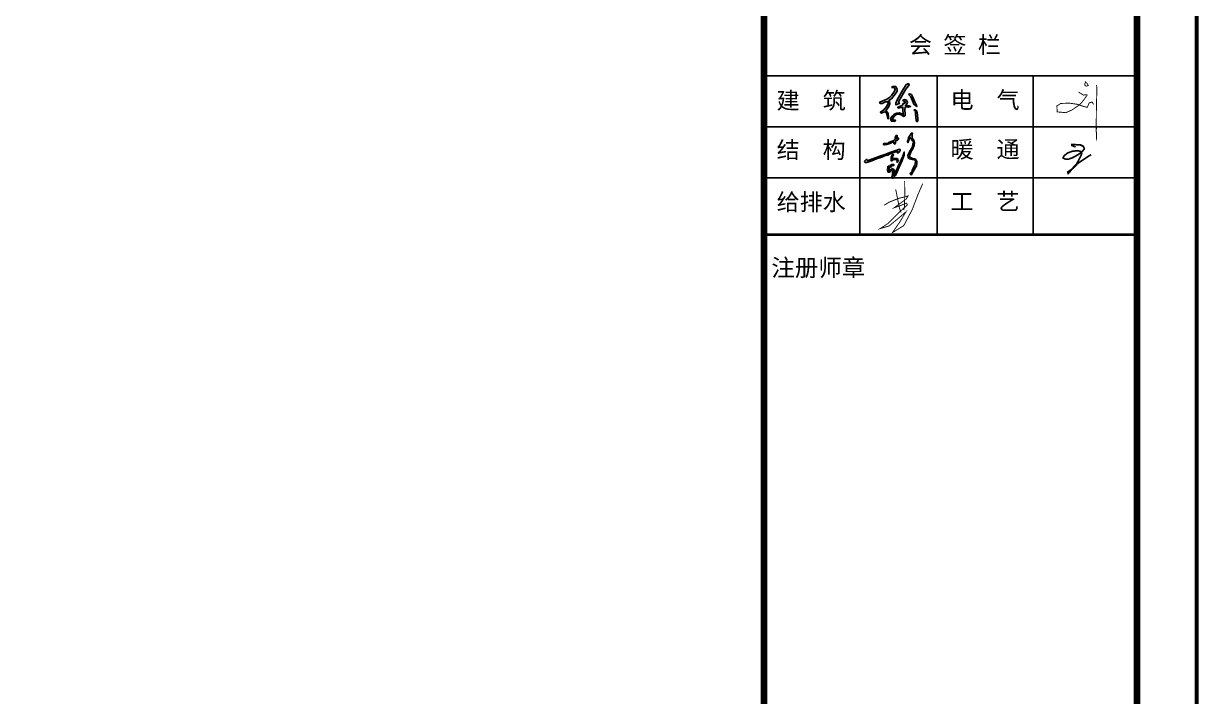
# Model space of a CAD drawing. Extents: x -518586 to 1253874, y -62343 to 661177.
# Drawn here: x 1224251 to 1253874, y 428148 to 445122 of the extents above; entities that cross this region are included whole.
import ezdxf

# ---------------------------------------------------------------- set-up
doc = ezdxf.new("R2010")
doc.units = 0
doc.header["$LTSCALE"] = 1000
doc.header["$MEASUREMENT"] = 0
doc.layers.add('图框', color=7, linetype='Continuous')
doc.styles.add('STYLE-黑体', font='simhei.ttf')
doc.styles.add('黑体', font='simhei.ttf')

msp = doc.modelspace()

# ---------------------------------------------------------------- hatches: boundary and pattern name
h = msp.add_hatch(color=256)
h.paths.add_polyline_path([(1246697, 442942), (1246736, 442914), (1246742, 442835), (1246756, 442686), (1246775, 442646), (1246801, 442661), (1246801, 442711), (1246790, 442816), (1246777, 442912), (1246735, 442946)])
h.paths.add_polyline_path([(1246563, 443335), (1246620, 443272), (1246695, 443086), (1246774, 443030), (1246755, 443082), (1246715, 443160), (1246674, 443267), (1246637, 443331), (1246592, 443349)])
h.paths.add_polyline_path([(1246443, 443156), (1246469, 443164), (1246486, 443129), (1246466, 443112), (1246441, 443116), (1246424, 443090), (1246419, 443072), (1246397, 443051), (1246306, 443014), (1246287, 443005), (1246304, 442987), (1246398, 443005), (1246422, 443000), (1246420, 442965), (1246426, 442838), (1246425, 442812), (1246395, 442842), (1246334, 442866), (1246266, 442858), (1246203, 442835), (1246152, 442786), (1246115, 442735), (1246116, 442698), (1246132, 442657), (1246153, 442657), (1246218, 442647), (1246236, 442682), (1246194, 442682), (1246162, 442694), (1246177, 442744), (1246215, 442798), (1246263, 442828), (1246302, 442834), (1246340, 442836), (1246392, 442806), (1246437, 442779), (1246480, 442798), (1246477, 442833), (1246471, 442946), (1246475, 443005), (1246504, 443020), (1246554, 443010), (1246616, 443029), (1246574, 443046), (1246488, 443048), (1246523, 443089), (1246538, 443139), (1246516, 443192), (1246459, 443205), (1246424, 443188)])
h.paths.add_polyline_path([(1246575, 443606), (1246508, 443583), (1246411, 443432), (1246278, 443198), (1246244, 443109), (1246247, 443067), (1246308, 443092), (1246336, 443104), (1246320, 443141), (1246319, 443161), (1246498, 443468), (1246562, 443551), (1246584, 443579)])
h.paths.add_polyline_path([(1246133, 443512), (1246201, 443499), (1246231, 443467), (1246211, 443419), (1246132, 443310), (1246095, 443262), (1246013, 443217), (1245899, 443161), (1245834, 443136), (1245851, 443104), (1245896, 443104), (1245985, 443147), (1246043, 443147), (1246060, 443126), (1246014, 443040), (1245944, 442944), (1245856, 442888), (1245877, 442859), (1245965, 442891), (1246009, 442871), (1246030, 442775), (1246039, 442721), (1246065, 442728), (1246056, 442760), (1246048, 442850), (1246018, 442899), (1245995, 442920), (1246068, 443032), (1246089, 443096), (1246085, 443155), (1246069, 443177), (1246131, 443223), (1246225, 443341), (1246275, 443413), (1246275, 443466), (1246243, 443529), (1246213, 443535), (1246167, 443530)])
h = msp.add_hatch(color=256)
h.paths.add_polyline_path([(1245684, 441679), (1245759, 441706), (1245890, 441754), (1245957, 441783), (1246038, 441805), (1246084, 441829), (1246140, 441848), (1246175, 441861), (1246236, 441883), (1246266, 441894), (1246282, 441898), (1246285, 441880), (1246277, 441862), (1246292, 441858), (1246301, 441861), (1246327, 441879), (1246341, 441898), (1246357, 441926), (1246343, 441950), (1246313, 441945), (1246245, 441921), (1246118, 441878), (1245964, 441821), (1245867, 441784), (1245724, 441731), (1245641, 441701), (1245630, 441703), (1245589, 441681), (1245562, 441675), (1245556, 441670), (1245523, 441670), (1245520, 441685), (1245514, 441695), (1245497, 441689), (1245488, 441680), (1245460, 441658), (1245455, 441645), (1245460, 441627), (1245475, 441617), (1245513, 441617), (1245615, 441650)])
h.paths.add_polyline_path([(1246240, 442157), (1246254, 442163), (1246273, 442169), (1246286, 442178), (1246297, 442185), (1246301, 442195), (1246308, 442204), (1246311, 442224), (1246299, 442240), (1246287, 442234), (1246276, 442221), (1246264, 442213), (1246257, 442227), (1246263, 442236), (1246269, 442248), (1246277, 442263), (1246281, 442275), (1246281, 442287), (1246278, 442296), (1246259, 442298), (1246246, 442296), (1246242, 442289), (1246238, 442278), (1246233, 442266), (1246231, 442249), (1246229, 442234), (1246223, 442212), (1246220, 442196), (1246210, 442183), (1246198, 442179), (1246176, 442164), (1246130, 442144), (1246088, 442129), (1246063, 442118), (1246038, 442108), (1245995, 442098), (1245948, 442095), (1245929, 442087), (1245932, 442068), (1245961, 442065), (1246021, 442074), (1246068, 442090), (1246116, 442104), (1246145, 442120), (1246174, 442131), (1246188, 442137), (1246194, 442131), (1246193, 442116), (1246196, 442097), (1246204, 442084), (1246214, 442082), (1246227, 442088), (1246232, 442099), (1246232, 442122), (1246232, 442142)])
h.paths.add_polyline_path([(1246158, 441710), (1246157, 441731), (1246156, 441759), (1246168, 441777), (1246190, 441798), (1246187, 441813), (1246160, 441817), (1246142, 441802), (1246131, 441771), (1246124, 441745), (1246126, 441704), (1246123, 441682), (1246120, 441665), (1246132, 441658), (1246147, 441658), (1246166, 441672), (1246180, 441688), (1246205, 441694), (1246240, 441695), (1246253, 441691), (1246268, 441683), (1246274, 441664), (1246269, 441643), (1246274, 441624), (1246285, 441622), (1246298, 441631), (1246304, 441665), (1246296, 441702), (1246272, 441717), (1246231, 441716), (1246180, 441714)], flags=17)
h.paths.add_polyline_path([(1246141, 441535), (1246157, 441539), (1246194, 441544), (1246195, 441563), (1246179, 441567), (1246150, 441568), (1246137, 441563), (1246116, 441552), (1246097, 441547), (1246092, 441531), (1246098, 441510), (1246108, 441500), (1246123, 441501), (1246127, 441513)], flags=17)
h.paths.add_polyline_path([(1246068, 441431), (1246078, 441459), (1246078, 441496), (1246073, 441522), (1246053, 441528), (1246042, 441516), (1246038, 441486), (1246030, 441451), (1246030, 441415), (1246042, 441381), (1246050, 441370), (1246079, 441372), (1246099, 441381), (1246115, 441404), (1246131, 441415), (1246144, 441424), (1246158, 441436), (1246175, 441420), (1246172, 441383), (1246162, 441357), (1246160, 441313), (1246151, 441272), (1246144, 441246), (1246152, 441224), (1246173, 441222), (1246196, 441243), (1246235, 441289), (1246276, 441380), (1246329, 441497), (1246404, 441670), (1246450, 441803), (1246458, 441877), (1246422, 441773), (1246363, 441649), (1246322, 441569), (1246268, 441438), (1246239, 441390), (1246204, 441317), (1246183, 441282), (1246185, 441314), (1246192, 441362), (1246202, 441396), (1246199, 441422), (1246186, 441451), (1246169, 441462), (1246150, 441459), (1246121, 441440), (1246108, 441420), (1246089, 441397), (1246070, 441402)])
msp.add_hatch(color=256).paths.add_polyline_path([(1246599, 441750), (1246586, 441776), (1246594, 441806), (1246610, 441849), (1246631, 441904), (1246660, 441946), (1246703, 442045), (1246710, 442084), (1246711, 442116), (1246709, 442151), (1246696, 442186), (1246665, 442213), (1246660, 442231), (1246656, 442267), (1246654, 442292), (1246657, 442314), (1246665, 442355), (1246653, 442358), (1246633, 442354), (1246609, 442306), (1246585, 442281), (1246567, 442243), (1246554, 442188), (1246541, 442150), (1246541, 442130), (1246552, 442119), (1246554, 442135), (1246571, 442179), (1246582, 442207), (1246598, 442239), (1246608, 442243), (1246619, 442234), (1246641, 442196), (1246656, 442175), (1246679, 442156), (1246685, 442115), (1246674, 442090), (1246666, 442014), (1246615, 441930), (1246584, 441867), (1246548, 441801), (1246554, 441743), (1246563, 441728), (1246581, 441706), (1246658, 441692), (1246705, 441690), (1246727, 441674), (1246737, 441647), (1246733, 441584), (1246720, 441546), (1246707, 441520), (1246688, 441494), (1246654, 441427), (1246645, 441375), (1246608, 441346), (1246612, 441321), (1246624, 441305), (1246635, 441305), (1246649, 441328), (1246678, 441390), (1246705, 441433), (1246741, 441489), (1246763, 441526), (1246775, 441587), (1246775, 441643), (1246747, 441693), (1246724, 441707), (1246675, 441721), (1246650, 441723), (1246616, 441740)])

# ---------------------------------------------------------------- linework, layer by layer
for points in [[(1246133, 443512), (1246201, 443499), (1246231, 443467), (1246211, 443419), (1246132, 443310), (1246095, 443262), (1246013, 443217), (1245899, 443161), (1245834, 443136), (1245851, 443104), (1245896, 443104), (1245985, 443147), (1246043, 443147), (1246060, 443126), (1246014, 443040), (1245944, 442944), (1245856, 442888), (1245877, 442859), (1245965, 442891), (1246009, 442871), (1246030, 442775), (1246039, 442721), (1246065, 442728), (1246056, 442760), (1246048, 442850), (1246018, 442899), (1245995, 442920), (1246068, 443032), (1246089, 443096), (1246085, 443155), (1246069, 443177), (1246131, 443223), (1246225, 443341), (1246275, 443413), (1246275, 443466), (1246243, 443529), (1246213, 443535), (1246167, 443530), (1246133, 443512)], [(1246575, 443606), (1246508, 443583), (1246411, 443432), (1246278, 443198), (1246244, 443109), (1246247, 443067), (1246308, 443092), (1246336, 443104), (1246320, 443141), (1246319, 443161), (1246498, 443468), (1246562, 443551), (1246584, 443579), (1246575, 443606)], [(1246443, 443156), (1246469, 443164), (1246469, 443164), (1246486, 443129), (1246466, 443112), (1246441, 443116), (1246424, 443090), (1246419, 443072), (1246397, 443051), (1246306, 443014), (1246287, 443005), (1246304, 442987), (1246304, 442987), (1246398, 443005), (1246422, 443000), (1246420, 442965), (1246426, 442838), (1246425, 442812), (1246395, 442842), (1246334, 442866), (1246266, 442858), (1246203, 442835), (1246152, 442786), (1246115, 442735), (1246116, 442698), (1246132, 442657), (1246153, 442657), (1246218, 442647), (1246236, 442682), (1246194, 442682), (1246162, 442694), (1246177, 442744), (1246215, 442798), (1246263, 442828), (1246302, 442834), (1246340, 442836), (1246392, 442806), (1246437, 442779), (1246480, 442798), (1246477, 442833), (1246471, 442946), (1246475, 443005), (1246504, 443020), (1246554, 443010), (1246616, 443029), (1246574, 443046), (1246488, 443048), (1246523, 443089), (1246538, 443139), (1246516, 443192), (1246459, 443205), (1246424, 443188), (1246443, 443156)], [(1246563, 443335), (1246620, 443272), (1246695, 443086), (1246774, 443030), (1246755, 443082), (1246715, 443160), (1246674, 443267), (1246637, 443331), (1246592, 443349), (1246563, 443335)], [(1246697, 442942), (1246736, 442914), (1246742, 442835), (1246756, 442686), (1246775, 442646), (1246801, 442661), (1246801, 442711), (1246790, 442816), (1246777, 442912), (1246735, 442946), (1246697, 442942)], [(1246141, 441535), (1246127, 441513), (1246123, 441501), (1246108, 441500), (1246098, 441510), (1246092, 441531), (1246097, 441547), (1246116, 441552), (1246137, 441563), (1246150, 441568), (1246179, 441567), (1246195, 441563), (1246194, 441544), (1246157, 441539), (1246141, 441535), (1246141, 441535)]]:
    msp.add_lwpolyline(points)
for points, const_width in [([(1251015, 443658), (1251070, 443606), (1251095, 443559), (1251056, 443543), (1251014, 443552), (1251005, 443601), (1251024, 443638)], 22.6), ([(1251304, 443571), (1251314, 443463), (1251306, 443241), (1251302, 443084), (1251297, 442708), (1251292, 442612), (1251293, 442474), (1251306, 442307), (1251306, 442210), (1251298, 442237), (1251297, 442430), (1251308, 442540)], 22.6), ([(1250851, 443392), (1250974, 443316), (1251052, 443328), (1251068, 443316), (1250998, 443215), (1250914, 443112), (1250835, 443043), (1250686, 442942), (1250532, 442873), (1250312, 442893), (1250304, 443042), (1250401, 443105), (1250613, 443114), (1250812, 443086), (1250982, 443029), (1251072, 443006), (1251106, 443096), (1251121, 443119), (1251189, 443142), (1251233, 443079)], 22.6), ([(1250777, 442006), (1250679, 442048), (1250680, 442069), (1250731, 442068), (1250897, 442061), (1250973, 442023), (1250996, 441962), (1250949, 441897), (1250842, 441815), (1250702, 441738), (1250603, 441702), (1250506, 441705), (1250460, 441731), (1250481, 441781), (1250573, 441856), (1250695, 441900), (1250830, 441915), (1250908, 441893), (1250929, 441847), (1250912, 441795), (1250863, 441692), (1250799, 441576), (1250696, 441466), (1250622, 441370), (1250589, 441340), (1250577, 441377), (1250696, 441456), (1250825, 441589), (1251093, 441770), (1251169, 441816)], 42), ([(1245951, 440540), (1246072, 440614), (1246312, 440710), (1246552, 440772), (1246506, 440696), (1246199, 440474), (1246312, 440511), (1246511, 440591), (1246537, 440548), (1246326, 440360), (1246049, 440079), (1245850, 439950), (1246072, 440015), (1246355, 440247), (1246496, 440370), (1246353, 440130), (1246160, 439849), (1246443, 440024), (1246656, 440425), (1246802, 440809), (1246921, 441083)], 22.6), ([(1246465, 441153), (1246470, 440852), (1246463, 440606), (1246459, 440485), (1246443, 440415)], 22.6), ([(1246240, 440938), (1246334, 440474), (1246361, 440386), (1246381, 440358)], 22.6)]:
    msp.add_lwpolyline(points, dxfattribs=dict(const_width=const_width))
for points in [[(1246038, 442108), (1245995, 442098), (1245948, 442095), (1245929, 442087), (1245932, 442068), (1245961, 442065), (1246021, 442074), (1246068, 442090), (1246116, 442104), (1246145, 442120), (1246174, 442131), (1246188, 442137), (1246188, 442137), (1246194, 442131), (1246193, 442116), (1246196, 442097), (1246204, 442084), (1246214, 442082), (1246227, 442088), (1246232, 442099), (1246232, 442122), (1246232, 442142), (1246240, 442157), (1246254, 442163), (1246273, 442169), (1246286, 442178), (1246297, 442185), (1246301, 442195), (1246308, 442204), (1246311, 442224), (1246299, 442240), (1246287, 442234), (1246276, 442221), (1246264, 442213), (1246264, 442213), (1246264, 442213), (1246257, 442227), (1246263, 442236), (1246269, 442248), (1246277, 442263), (1246281, 442275), (1246281, 442287), (1246278, 442296), (1246259, 442298), (1246246, 442296), (1246242, 442289), (1246238, 442278), (1246233, 442266), (1246231, 442249), (1246229, 442234), (1246223, 442212), (1246220, 442196), (1246210, 442183), (1246198, 442179), (1246176, 442164), (1246130, 442144), (1246088, 442129), (1246063, 442118), (1246038, 442108)], [(1246598, 442239), (1246582, 442207), (1246571, 442179), (1246554, 442135), (1246552, 442119), (1246541, 442130), (1246541, 442150), (1246554, 442188), (1246567, 442243), (1246585, 442281), (1246609, 442306), (1246633, 442354), (1246653, 442358), (1246665, 442355), (1246657, 442314), (1246654, 442292), (1246656, 442267), (1246660, 442231), (1246665, 442213), (1246696, 442186), (1246709, 442151), (1246711, 442116), (1246710, 442084), (1246703, 442045), (1246660, 441946), (1246631, 441904), (1246610, 441849), (1246594, 441806), (1246586, 441776), (1246599, 441750), (1246616, 441740), (1246650, 441723), (1246675, 441721), (1246724, 441707), (1246747, 441693), (1246775, 441643), (1246775, 441587), (1246763, 441526), (1246741, 441489), (1246705, 441433), (1246678, 441390), (1246649, 441328), (1246635, 441305), (1246624, 441305), (1246612, 441321), (1246608, 441346), (1246645, 441375), (1246654, 441427), (1246688, 441494), (1246707, 441520), (1246720, 441546), (1246733, 441584), (1246737, 441647), (1246727, 441674), (1246705, 441690), (1246658, 441692), (1246581, 441706), (1246563, 441728), (1246554, 441743), (1246548, 441801), (1246584, 441867), (1246615, 441930), (1246666, 442014), (1246674, 442090), (1246685, 442115), (1246679, 442156), (1246656, 442175), (1246641, 442196), (1246619, 442234), (1246608, 442243), (1246598, 442239)], [(1245630, 441703), (1245589, 441681), (1245562, 441675), (1245556, 441670), (1245523, 441670), (1245520, 441685), (1245514, 441695), (1245497, 441689), (1245488, 441680), (1245460, 441658), (1245455, 441645), (1245460, 441627), (1245475, 441617), (1245513, 441617), (1245615, 441650), (1245684, 441679), (1245759, 441706), (1245890, 441754), (1245957, 441783), (1246038, 441805), (1246084, 441829), (1246140, 441848), (1246175, 441861), (1246236, 441883), (1246266, 441894), (1246282, 441898), (1246285, 441880), (1246277, 441862), (1246292, 441858), (1246301, 441861), (1246327, 441879), (1246341, 441898), (1246357, 441926), (1246343, 441950), (1246313, 441945), (1246245, 441921), (1246118, 441878), (1245964, 441821), (1245867, 441784), (1245724, 441731), (1245641, 441701), (1245630, 441703)], [(1246030, 441415), (1246030, 441451), (1246038, 441486), (1246042, 441516), (1246053, 441528), (1246073, 441522), (1246078, 441496), (1246078, 441459), (1246068, 441431), (1246070, 441402), (1246089, 441397), (1246108, 441420), (1246121, 441440), (1246150, 441459), (1246169, 441462), (1246186, 441451), (1246199, 441422), (1246202, 441396), (1246192, 441362), (1246185, 441314), (1246183, 441282), (1246204, 441317), (1246239, 441390), (1246268, 441438), (1246322, 441569), (1246363, 441649), (1246422, 441773), (1246458, 441877), (1246450, 441803), (1246404, 441670), (1246329, 441497), (1246276, 441380), (1246235, 441289), (1246196, 441243), (1246173, 441222), (1246152, 441224), (1246144, 441246), (1246151, 441272), (1246160, 441313), (1246162, 441357), (1246172, 441383), (1246172, 441383), (1246175, 441420), (1246158, 441436), (1246144, 441424), (1246131, 441415), (1246115, 441404), (1246099, 441381), (1246079, 441372), (1246050, 441370), (1246042, 441381), (1246030, 441415)], [(1246157, 441731), (1246156, 441759), (1246168, 441777), (1246190, 441798), (1246187, 441813), (1246160, 441817), (1246142, 441802), (1246131, 441771), (1246124, 441745), (1246126, 441704), (1246123, 441682), (1246120, 441665), (1246132, 441658), (1246147, 441658), (1246166, 441672), (1246180, 441688), (1246205, 441694), (1246240, 441695), (1246253, 441691), (1246268, 441683), (1246274, 441664), (1246269, 441643), (1246274, 441624), (1246285, 441622), (1246298, 441631), (1246304, 441665), (1246296, 441702), (1246272, 441717), (1246231, 441716), (1246180, 441714), (1246158, 441710), (1246157, 441731)]]:
    msp.add_lwpolyline(points, close=True)
at = {"layer": '图框', "color": 0}
for p, q in [((1242920, 443804), (1252289, 443804)), ((1242920, 442516), (1252289, 442516)), ((1242920, 441228), (1252289, 441228)), ((1242920, 439798), (1252325, 439798))]:
    msp.add_line(p, q, dxfattribs=at)
at = {"layer": '图框', "color": 4}
for points, const_width in [([(1096175, 383207), (1253825, 383207), (1253825, 472307), (1096175, 472307)], 98.6), ([(1099925, 384707), (1252325, 384707), (1252325, 470807), (1099925, 470807)], 98.6), ([(1242920, 470807), (1252325, 470807), (1252325, 384707), (1242920, 384707)], 163)]:
    msp.add_lwpolyline(points, close=True, dxfattribs=dict(at, const_width=const_width))
at = {"layer": '图框', "color": 4, "const_width": 163}
msp.add_lwpolyline([(1242920, 470807), (1242920, 384707)], dxfattribs=at)
at = {"layer": '图框', "color": 0}
for points in [[(1245336, 439798), (1245336, 443804)], [(1247288, 439798), (1247288, 443804)], [(1249704, 439798), (1249704, 443804)]]:
    msp.add_lwpolyline(points, dxfattribs=at)
at = {"layer": '图框', "color": 0, "const_width": 66.6}
msp.add_lwpolyline([(1242920, 439798), (1252325, 439798)], dxfattribs=at)

# ---------------------------------------------------------------- texts
at = {"layer": '图框', "color": 0, "style": 'STYLE-黑体'}
for s, p in [('会 签 栏', (1246573, 444372)), ('建  筑', (1243240, 442967)), ('电  气', (1247623, 442981)), ('结  构', (1243240, 441723)), ('暖  通', (1247623, 441737)), ('给排水', (1243240, 440408)), ('工  艺', (1247623, 440422))]:
    msp.add_text(s, height=425.2, dxfattribs=at).set_placement(p)
at = {"layer": '图框', "color": 4, "style": '黑体'}
msp.add_text('注册师章', height=433.9, dxfattribs=at).set_placement((1243106, 438747))

doc.saveas('drawing.dxf')
